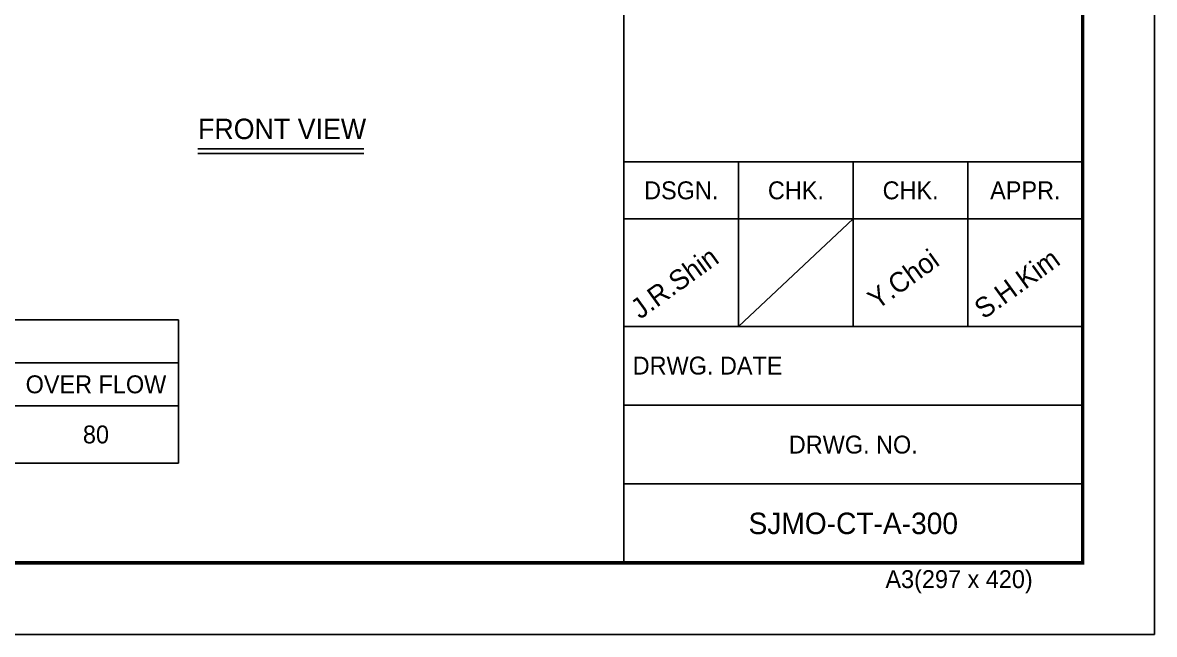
# Model space of a CAD drawing. Header units: millimetres. Extents: x -17070 to 42260, y -291348 to 33880.
# Drawn here: x 31206 to 42260, y 13085 to 19065 of the extents above; entities that cross this region are included whole.
import ezdxf
from ezdxf.enums import TextEntityAlignment as Align

# ---------------------------------------------------------------- set-up
doc = ezdxf.new("R2010")
doc.units = ezdxf.units.MM
for name, color, linetype in [('냉각탑_box', 1, 'Continuous'), ('냉각탑_form', 1, 'Continuous'), ('냉각탑_text', 3, 'Continuous')]:
    doc.layers.add(name, color=color, linetype=linetype)
doc.styles.add('돋움', font='Dotum.ttf')

msp = doc.modelspace()

# ---------------------------------------------------------------- linework, layer by layer
at = {"layer": 'Defpoints'}
msp.add_lwpolyline([(12852.4, 33879.9), (42259.6, 33879.9), (42259.6, 13084.8), (12852.4, 13084.8)], close=True, dxfattribs=at)
at = {"layer": '냉각탑_box'}
for p, q in [((32916.6, 17831.7), (34539.9, 17831.7)), ((32916.6, 17785), (34539.9, 17785)), ((27337.2, 15739.3), (32727.2, 15739.3)), ((17677.2, 15319.3), (32727.2, 15319.3))]:
    msp.add_line(p, q, dxfattribs=at)
msp.add_lwpolyline([(17677.2, 16159.3), (32727.2, 16159.3), (32727.2, 14759.3), (17677.2, 14759.3)], close=True, dxfattribs=at)
at = {"layer": '냉각탑_form'}
for p, q in [((37078.4, 26143), (37078.4, 13785)), ((37078.4, 17705.9), (41559.5, 17705.9)), ((38198.6, 17705.9), (38198.6, 16095.5)), ((39318.9, 17705.9), (39318.9, 16095.5)), ((40439.2, 17705.9), (40439.2, 16095.5)), ((37078.4, 17145.8), (41559.5, 17145.8)), ((39318.9, 17145.8), (38198.6, 16095.5)), ((37078.4, 16095.5), (41559.5, 16095.5)), ((37078.4, 15325.3), (41559.5, 15325.3)), ((37078.4, 14555.1), (41559.5, 14555.1))]:
    msp.add_line(p, q, dxfattribs=at)
at = {"layer": '냉각탑_form', "const_width": 35}
msp.add_lwpolyline([(13552.6, 33179.7), (13552.6, 13785), (41559.5, 13785), (41559.5, 33179.7)], close=True, dxfattribs=at)

# ---------------------------------------------------------------- texts
at = {"layer": '냉각탑_form', "style": '돋움'}
for s, p in [('DSGN.', (37638.5, 17425.8)), ('CHK.', (38758.8, 17425.8)), ('CHK.', (39879.1, 17425.8)), ('APPR.', (40999.3, 17425.8)), ('DRWG. NO.', (39318.9, 14940.2))]:
    msp.add_text(s, height=175.04, dxfattribs=at).set_placement(p, align=Align.MIDDLE_CENTER)
for s, height, p in [('DRWG. DATE', 175.04, (37164.6, 15624.9)), ('A3(297 x 420)', 175.043, (39633, 13537.3))]:
    msp.add_text(s, height=height, dxfattribs=at).set_placement(p)
at = {"layer": '냉각탑_text', "style": '돋움'}
for s, height, p in [('FRONT VIEW', 199.97, (33740.1, 18026.4)), ('OVER FLOW', 175, (31922.2, 15529.3)), ('80', 175, (31922.2, 15039.3)), ('SJMO-CT-A-300', 210.051, (39318.9, 14170.1))]:
    msp.add_text(s, height=height, dxfattribs=at).set_placement(p, align=Align.MIDDLE_CENTER)
for s, p in [('J.R.Shin', (37236.7, 16159.6)), ('Y.Choi', (39552, 16253)), ('S.H.Kim', (40593.2, 16159.6))]:
    msp.add_text(s, height=196.05, rotation=35.81856, dxfattribs=at).set_placement(p)

doc.saveas('drawing.dxf')
